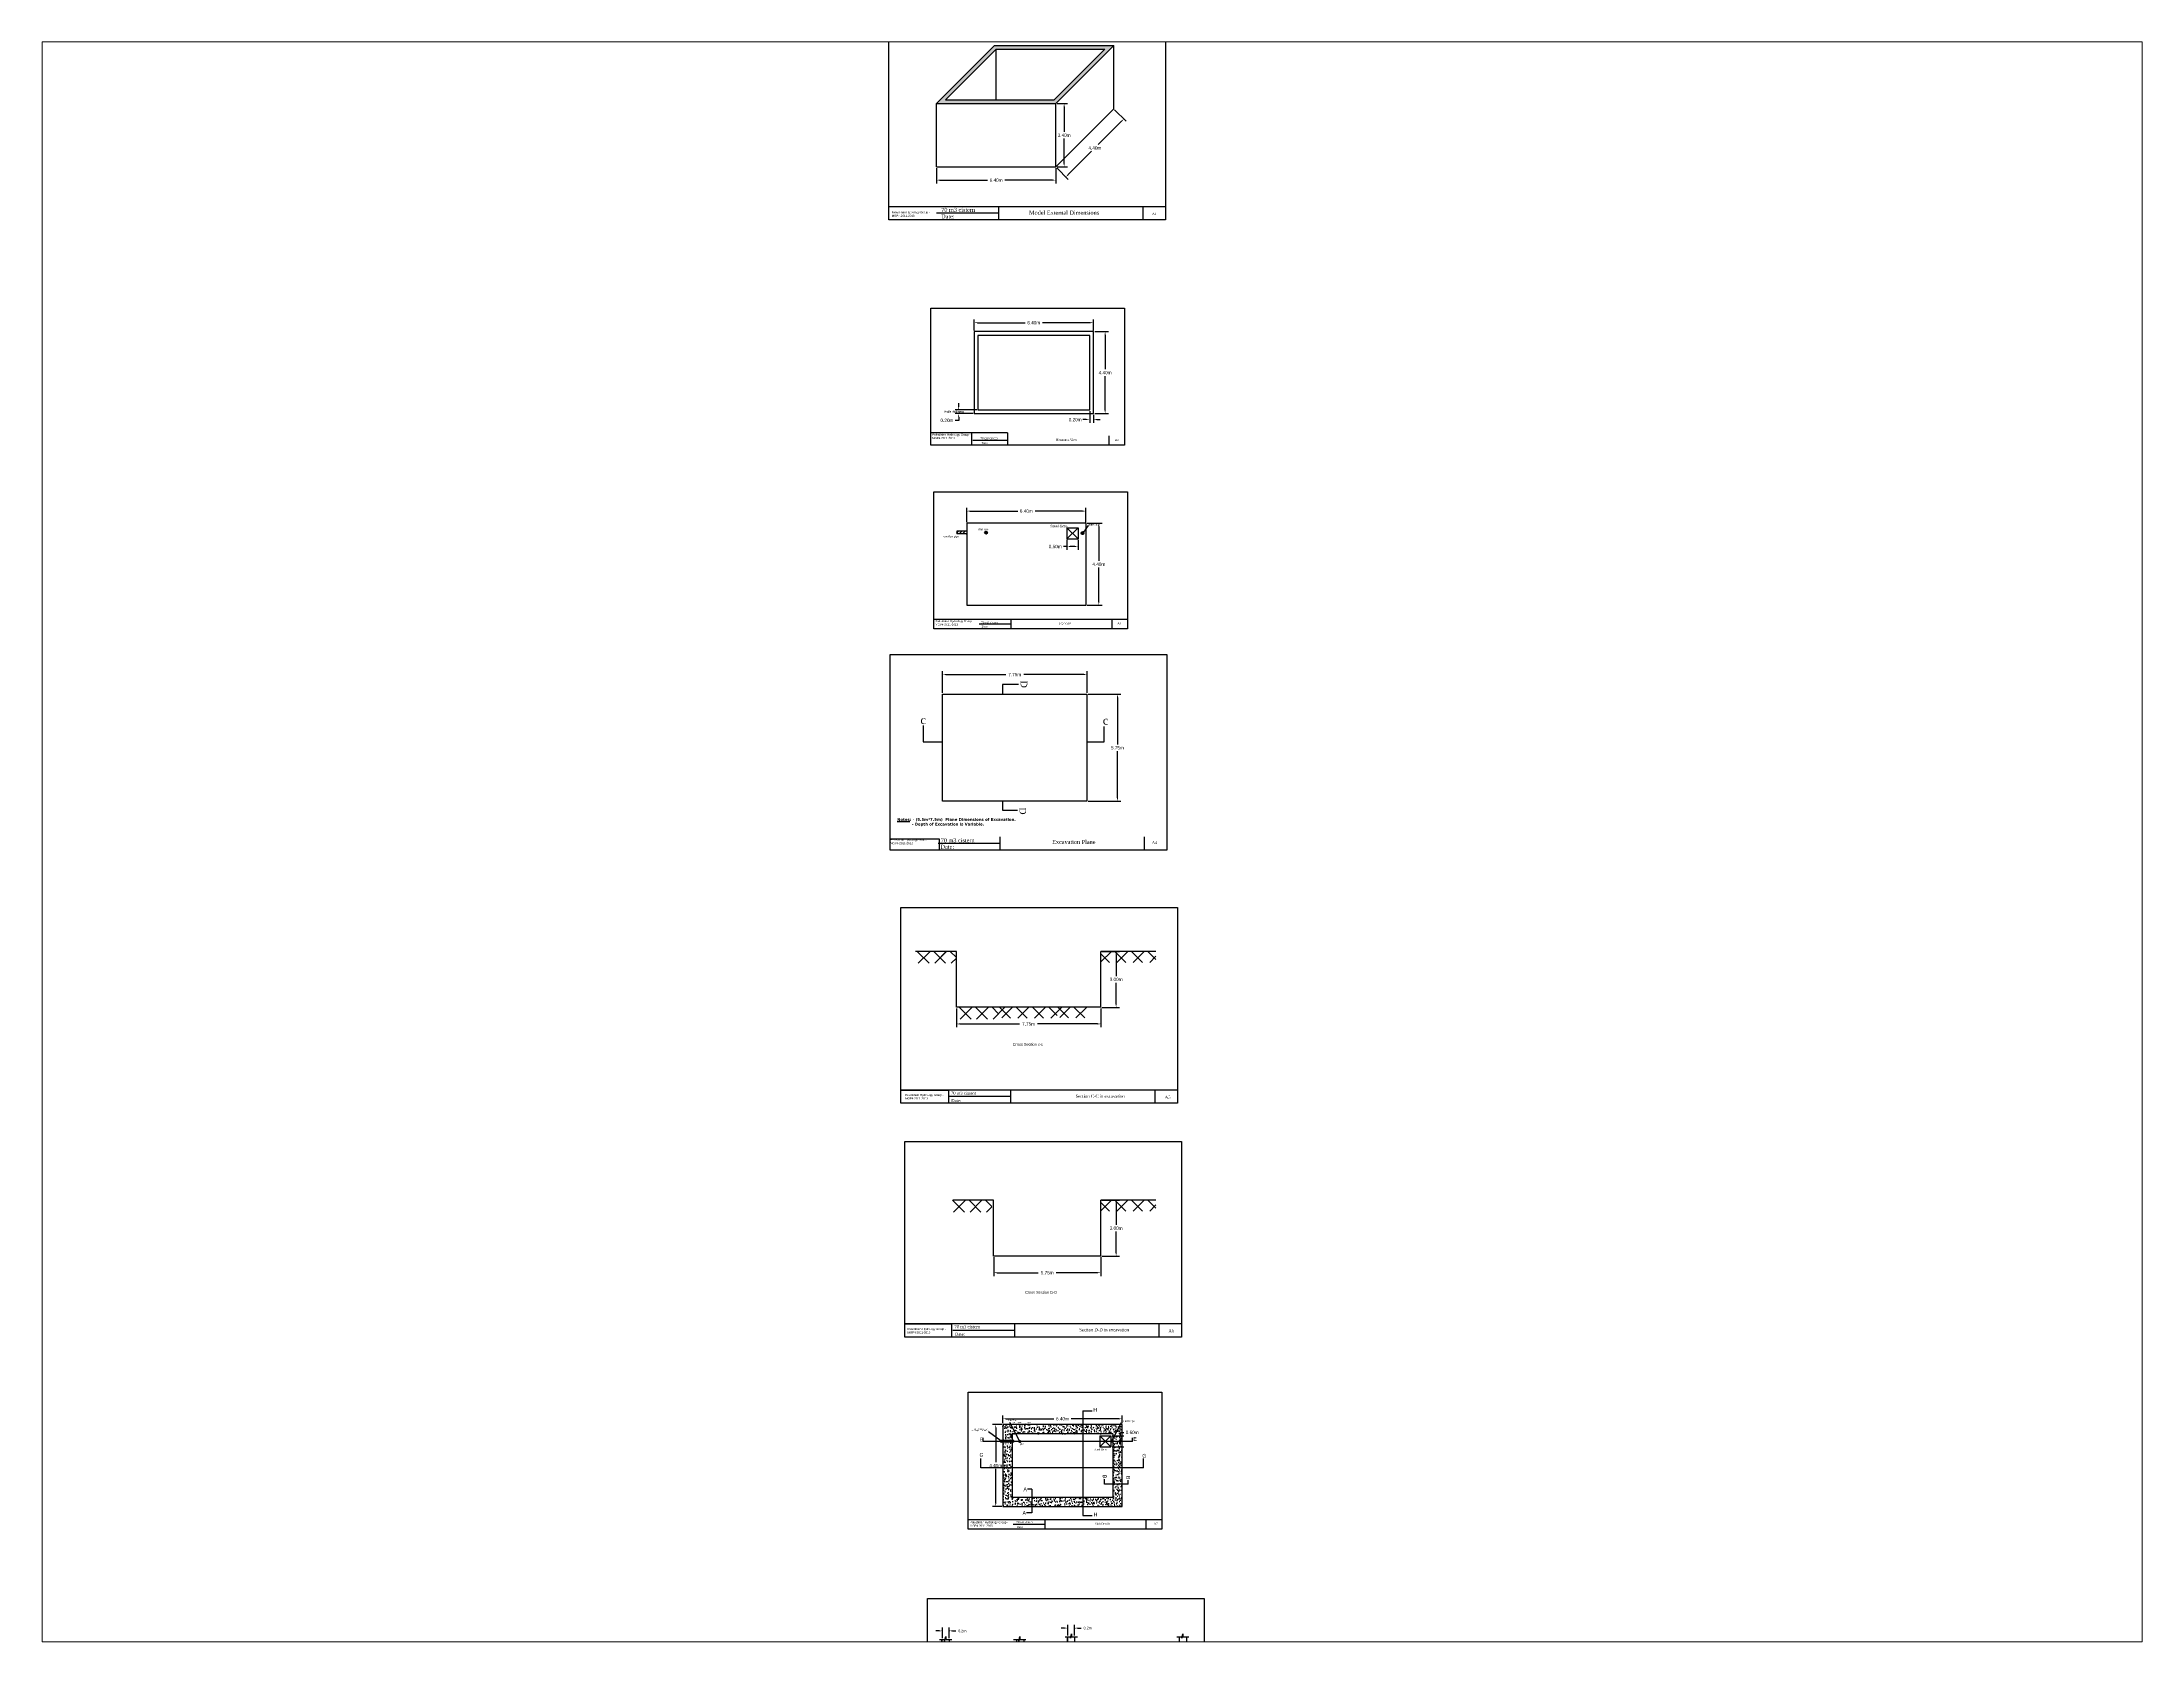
# Paper-space layout 'Layout1' of a CAD drawing. Extents: x 1.05 to 9.45, y 0.8 to 7.2.
# The model-space entities are those that its viewports show. They can reach past a viewport. Long polylines and large blocks are cut down to what shows.
import ezdxf

# ---------------------------------------------------------------- set-up
doc = ezdxf.new("R2010")
doc.units = 0
doc.header["$LTSCALE"] = 0.03
doc.header["$MEASUREMENT"] = 0
doc.linetypes.add('DASHED', pattern=[0.75, 0.5, -0.25])
doc.layers.get('DEFPOINTS').update_dxf_attribs({"linetype": 'CONTINUOUS'})
for name, color, linetype in [('DIMINSTION', 1, 'CONTINUOUS'), ('INSIDE', 2, 'CONTINUOUS'), ('OUTSIDE', 3, 'CONTINUOUS'), ('STEEL', 4, 'CONTINUOUS')]:
    doc.layers.add(name, color=color, linetype=linetype)
doc.styles.add('arabic', font='times.ttf')
doc.dimstyles.get("Standard").update_dxf_attribs({"dimtxt": 0.18, "dimasz": 0.18, "dimexe": 0.18, "dimexo": 0.0625, "dimgap": 0.09, "dimtad": 0, "dimtih": 1, "dimtoh": 1, "dimzin": 0, "dimdsep": 46, "dimtxsty": 'Standard', "dimcen": 0.09, "dimadec": 0, "dimazin": 0, "dimtfac": 1, "dimtdec": 4, "dimtofl": 0, "dimtmove": 0, "dimatfit": 3, "dimfxl": 1, "dimtolj": 1, "dimtzin": 0, "dimarcsym": 0})

# ---------------------------------------------------------------- blocks, each defined once
blk = doc.blocks.new('*D0')
at = {"layer": 'DEFPOINTS', "color": 0}
for p in [(13.7, 29.31), (20.1, 29.31), (13.7, 28.6)]:
    blk.add_point(p, dxfattribs=at)
at = {"layer": 'DIMINSTION', "color": 0, "lineweight": -2}
for p, q in [((13.7, 29.24), (13.7, 28.42)), ((13.88, 28.6), (16.44, 28.6)), ((19.92, 28.6), (17.37, 28.6)), ((20.1, 29.24), (20.1, 28.42))]:
    blk.add_line(p, q, dxfattribs=at)
at = {"layer": 'DIMINSTION', "color": 0}
for points in [[(13.88, 28.63), (13.88, 28.57), (13.7, 28.6)], [(19.92, 28.63), (19.92, 28.57), (20.1, 28.6)]]:
    blk.add_solid(points, dxfattribs=at)
at = {"layer": 'DIMINSTION', "color": 0, "insert": (16.9, 28.6), "char_height": 0.18, "attachment_point": 5}
blk.add_mtext('\\A1;6.40m', dxfattribs=at)
blk = doc.blocks.new('*D1')
at = {"layer": 'DEFPOINTS', "color": 0}
for p in [(23.21, 32.42), (20.1, 29.31), (20.64, 28.77)]:
    blk.add_point(p, dxfattribs=at)
at = {"layer": 'DIMINSTION', "color": 0, "lineweight": -2}
for p, q in [((23.62, 31.76), (22.38, 30.51)), ((23.26, 32.38), (23.88, 31.76)), ((20.77, 28.9), (22.02, 30.15)), ((20.15, 29.26), (20.77, 28.64))]:
    blk.add_line(p, q, dxfattribs=at)
at = {"layer": 'DIMINSTION', "color": 0}
for points in [[(23.6, 31.78), (23.65, 31.73), (23.75, 31.88)], [(20.75, 28.92), (20.79, 28.87), (20.64, 28.77)]]:
    blk.add_solid(points, dxfattribs=at)
at = {"layer": 'DIMINSTION', "color": 0, "insert": (22.2, 30.33), "char_height": 0.18, "attachment_point": 5}
blk.add_mtext('\\A1;4.40m', dxfattribs=at)
blk = doc.blocks.new('*D2')
at = {"layer": 'DEFPOINTS', "color": 0}
for p in [(15.32, 10.19), (21.72, 10.84), (21.72, 10.19)]:
    blk.add_point(p, dxfattribs=at)
at = {"layer": 'DIMINSTION', "color": 0, "lineweight": -2}
for p, q in [((15.32, 10.25), (15.32, 11.02)), ((15.5, 10.84), (18.06, 10.84)), ((21.54, 10.84), (18.99, 10.84)), ((21.72, 10.25), (21.72, 11.02))]:
    blk.add_line(p, q, dxfattribs=at)
at = {"layer": 'DIMINSTION', "color": 0}
for points in [[(15.5, 10.87), (15.5, 10.81), (15.32, 10.84)], [(21.54, 10.87), (21.54, 10.81), (21.72, 10.84)]]:
    blk.add_solid(points, dxfattribs=at)
at = {"layer": 'DIMINSTION', "color": 0, "insert": (18.52, 10.84), "char_height": 0.18, "attachment_point": 5}
blk.add_mtext('\\A1;6.40m', dxfattribs=at)
blk = doc.blocks.new('*D3')
at = {"layer": 'DEFPOINTS', "color": 0}
for p in [(21.72, 10.19), (21.72, 5.79), (22.41, 5.79)]:
    blk.add_point(p, dxfattribs=at)
at = {"layer": 'DIMINSTION', "color": 0, "lineweight": -2}
for p, q in [((21.79, 10.19), (22.59, 10.19)), ((22.41, 10.01), (22.41, 8.17)), ((22.41, 5.97), (22.41, 7.81)), ((21.79, 5.79), (22.59, 5.79))]:
    blk.add_line(p, q, dxfattribs=at)
at = {"layer": 'DIMINSTION', "color": 0}
for points in [[(22.38, 10.01), (22.44, 10.01), (22.41, 10.19)], [(22.38, 5.97), (22.44, 5.97), (22.41, 5.79)]]:
    blk.add_solid(points, dxfattribs=at)
at = {"layer": 'DIMINSTION', "color": 0, "insert": (22.41, 7.99), "char_height": 0.18, "attachment_point": 5}
blk.add_mtext('\\A1;4.40m', dxfattribs=at)
blk = doc.blocks.new('*D6')
at = {"layer": 'DEFPOINTS', "color": 0, "linetype": 'Continuous'}
for p in [(17.26, -38.18), (23.66, -37.87), (23.66, -38.18)]:
    blk.add_point(p, dxfattribs=at)
at = {"layer": 'DIMINSTION', "color": 0, "linetype": 'Continuous', "lineweight": -2}
for p, q in [((17.26, -38.11), (17.26, -37.69)), ((17.44, -37.87), (20, -37.87)), ((23.48, -37.87), (20.93, -37.87)), ((23.66, -38.11), (23.66, -37.69))]:
    blk.add_line(p, q, dxfattribs=at)
at = {"layer": 'DIMINSTION', "color": 0, "linetype": 'Continuous'}
for points in [[(17.44, -37.84), (17.44, -37.9), (17.26, -37.87)], [(23.48, -37.84), (23.48, -37.9), (23.66, -37.87)]]:
    blk.add_solid(points, dxfattribs=at)
at = {"layer": 'DIMINSTION', "color": 0, "linetype": 'Continuous', "insert": (20.46, -37.87), "char_height": 0.18, "attachment_point": 5}
blk.add_mtext('\\A1;6.40m', dxfattribs=at)
blk = doc.blocks.new('*D7')
at = {"layer": 'DEFPOINTS', "color": 0, "linetype": 'Continuous'}
for p in [(17.26, -38.18), (16.88, -42.58), (17.26, -42.58)]:
    blk.add_point(p, dxfattribs=at)
at = {"layer": 'DIMINSTION', "color": 0, "linetype": 'Continuous', "lineweight": -2}
for p, q in [((17.2, -38.18), (16.7, -38.18)), ((16.88, -38.36), (16.88, -40.2)), ((16.88, -42.4), (16.88, -40.56)), ((17.2, -42.58), (16.7, -42.58))]:
    blk.add_line(p, q, dxfattribs=at)
at = {"layer": 'DIMINSTION', "color": 0, "linetype": 'Continuous'}
for points in [[(16.85, -38.36), (16.91, -38.36), (16.88, -38.18)], [(16.85, -42.4), (16.91, -42.4), (16.88, -42.58)]]:
    blk.add_solid(points, dxfattribs=at)
at = {"layer": 'DIMINSTION', "color": 0, "linetype": 'Continuous', "insert": (16.88, -40.38), "char_height": 0.18, "attachment_point": 5}
blk.add_mtext('\\A1;4.40m', dxfattribs=at)
blk = doc.blocks.new('*D10')
at = {"layer": 'DEFPOINTS', "color": 0, "linetype": 'Continuous'}
for p in [(20.1, 32.71), (20.1, 29.31), (20.55, 29.31)]:
    blk.add_point(p, dxfattribs=at)
at = {"layer": 'DIMINSTION', "color": 0, "linetype": 'Continuous', "lineweight": -2}
for p, q in [((20.17, 32.71), (20.73, 32.71)), ((20.55, 32.53), (20.55, 31.19)), ((20.55, 29.49), (20.55, 30.83)), ((20.17, 29.31), (20.73, 29.31))]:
    blk.add_line(p, q, dxfattribs=at)
at = {"layer": 'DIMINSTION', "color": 0, "linetype": 'Continuous'}
for points in [[(20.52, 32.53), (20.58, 32.53), (20.55, 32.71)], [(20.52, 29.49), (20.58, 29.49), (20.55, 29.31)]]:
    blk.add_solid(points, dxfattribs=at)
at = {"layer": 'DIMINSTION', "color": 0, "linetype": 'Continuous', "insert": (20.55, 31.01), "char_height": 0.18, "attachment_point": 5}
blk.add_mtext('\\A1;3.40m', dxfattribs=at)
blk = doc.blocks.new('*D11')
at = {"layer": 'DEFPOINTS', "color": 0, "linetype": 'Continuous'}
for p in [(20.7, 9.35), (21.3, 9.35), (20.7, 8.94)]:
    blk.add_point(p, dxfattribs=at)
at = {"layer": 'DIMINSTION', "color": 0, "linetype": 'Continuous', "lineweight": -2}
for p, q in [((20.7, 9.29), (20.7, 8.76)), ((21.3, 9.29), (21.3, 8.76)), ((20.7, 8.94), (20.52, 8.94)), ((21.12, 8.94), (20.88, 8.94))]:
    blk.add_line(p, q, dxfattribs=at)
at = {"layer": 'DIMINSTION', "color": 0, "linetype": 'Continuous'}
for points in [[(20.88, 8.97), (20.88, 8.91), (20.7, 8.94)], [(21.12, 8.97), (21.12, 8.91), (21.3, 8.94)]]:
    blk.add_solid(points, dxfattribs=at)
at = {"layer": 'DIMINSTION', "color": 0, "linetype": 'Continuous', "insert": (20.07, 8.94), "char_height": 0.18, "attachment_point": 5}
blk.add_mtext('\\A1;0.60m', dxfattribs=at)
blk = doc.blocks.new('*D12')
at = {"layer": 'DEFPOINTS', "color": 0, "linetype": 'Continuous'}
for p in [(23.06, -38.78), (23.06, -39.38), (23.57, -38.78)]:
    blk.add_point(p, dxfattribs=at)
at = {"layer": 'DIMINSTION', "color": 0, "linetype": 'Continuous', "lineweight": -2}
for p, q in [((23.13, -38.78), (23.75, -38.78)), ((23.13, -39.38), (23.75, -39.38)), ((23.57, -38.78), (23.57, -38.6)), ((23.57, -38.6), (23.75, -38.6)), ((23.57, -39.2), (23.57, -38.96))]:
    blk.add_line(p, q, dxfattribs=at)
at = {"layer": 'DIMINSTION', "color": 0, "linetype": 'Continuous'}
for points in [[(23.54, -38.96), (23.6, -38.96), (23.57, -38.78)], [(23.54, -39.2), (23.6, -39.2), (23.57, -39.38)]]:
    blk.add_solid(points, dxfattribs=at)
at = {"layer": 'DIMINSTION', "color": 0, "linetype": 'Continuous', "insert": (24.2, -38.6), "char_height": 0.18, "attachment_point": 5}
blk.add_mtext('\\A1;0.60m', dxfattribs=at)
blk = doc.blocks.new('*D17')
at = {"layer": 'DEFPOINTS', "color": 0, "linetype": 'Continuous'}
for p in [(14.77, -15.79), (14.77, -16.68), (22.52, -15.79)]:
    blk.add_point(p, dxfattribs=at)
at = {"layer": 'OUTSIDE', "color": 0, "linetype": 'Continuous', "lineweight": -2}
for p, q in [((14.77, -15.85), (14.77, -16.86)), ((14.95, -16.68), (18.16, -16.68)), ((22.34, -16.68), (19.12, -16.68)), ((22.52, -15.85), (22.52, -16.86))]:
    blk.add_line(p, q, dxfattribs=at)
at = {"layer": 'OUTSIDE', "color": 0, "linetype": 'Continuous'}
for points in [[(14.95, -16.65), (14.95, -16.71), (14.77, -16.68)], [(22.34, -16.65), (22.34, -16.71), (22.52, -16.68)]]:
    blk.add_solid(points, dxfattribs=at)
at = {"layer": 'OUTSIDE', "color": 0, "linetype": 'Continuous', "insert": (18.64, -16.68), "char_height": 0.18, "attachment_point": 5}
blk.add_mtext('\\A1;7.75m', dxfattribs=at)
blk = doc.blocks.new('*D18')
at = {"layer": 'DEFPOINTS', "color": 0, "linetype": 'Continuous'}
for p in [(22.52, -12.79), (22.52, -15.79), (23.34, -15.79)]:
    blk.add_point(p, dxfattribs=at)
at = {"layer": 'OUTSIDE', "color": 0, "linetype": 'Continuous', "lineweight": -2}
for p, q in [((22.58, -12.79), (23.52, -12.79)), ((23.34, -12.97), (23.34, -14.11)), ((23.34, -15.61), (23.34, -14.47)), ((22.58, -15.79), (23.52, -15.79))]:
    blk.add_line(p, q, dxfattribs=at)
at = {"layer": 'OUTSIDE', "color": 0, "linetype": 'Continuous'}
for points in [[(23.31, -12.97), (23.37, -12.97), (23.34, -12.79)], [(23.31, -15.61), (23.37, -15.61), (23.34, -15.79)]]:
    blk.add_solid(points, dxfattribs=at)
at = {"layer": 'OUTSIDE', "color": 0, "linetype": 'Continuous', "insert": (23.34, -14.29), "char_height": 0.18, "attachment_point": 5}
blk.add_mtext('\\A1;3.00m', dxfattribs=at)
blk = doc.blocks.new('*D19')
at = {"layer": 'DEFPOINTS', "color": 0, "linetype": 'Continuous'}
for p in [(21.78, 1.02), (21.78, -4.73), (23.41, -4.73)]:
    blk.add_point(p, dxfattribs=at)
at = {"layer": 'OUTSIDE', "color": 0, "linetype": 'Continuous', "lineweight": -2}
for p, q in [((21.84, 1.02), (23.59, 1.02)), ((23.41, 0.84), (23.41, -1.68)), ((23.41, -4.55), (23.41, -2.04)), ((21.84, -4.73), (23.59, -4.73))]:
    blk.add_line(p, q, dxfattribs=at)
at = {"layer": 'OUTSIDE', "color": 0, "linetype": 'Continuous'}
for points in [[(23.38, 0.84), (23.44, 0.84), (23.41, 1.02)], [(23.38, -4.55), (23.44, -4.55), (23.41, -4.73)]]:
    blk.add_solid(points, dxfattribs=at)
at = {"layer": 'OUTSIDE', "color": 0, "linetype": 'Continuous', "insert": (23.41, -1.86), "char_height": 0.18, "attachment_point": 5}
blk.add_mtext('\\A1;5.75m', dxfattribs=at)
blk = doc.blocks.new('*D20')
at = {"layer": 'DEFPOINTS', "color": 0, "linetype": 'Continuous'}
for p in [(14.03, 2.07), (14.03, 1.02), (21.78, 1.02)]:
    blk.add_point(p, dxfattribs=at)
at = {"layer": 'OUTSIDE', "color": 0, "linetype": 'Continuous', "lineweight": -2}
for p, q in [((14.03, 1.08), (14.03, 2.25)), ((14.21, 2.07), (17.42, 2.07)), ((21.6, 2.07), (18.38, 2.07)), ((21.78, 1.08), (21.78, 2.25))]:
    blk.add_line(p, q, dxfattribs=at)
at = {"layer": 'OUTSIDE', "color": 0, "linetype": 'Continuous'}
for points in [[(14.21, 2.1), (14.21, 2.04), (14.03, 2.07)], [(21.6, 2.1), (21.6, 2.04), (21.78, 2.07)]]:
    blk.add_solid(points, dxfattribs=at)
at = {"layer": 'OUTSIDE', "color": 0, "linetype": 'Continuous', "insert": (17.9, 2.07), "char_height": 0.18, "attachment_point": 5}
blk.add_mtext('\\A1;7.75m', dxfattribs=at)
blk = doc.blocks.new('*D21')
at = {"layer": 'DEFPOINTS', "color": 0, "linetype": 'Continuous'}
for p in [(16.77, -29.14), (22.52, -29.14), (16.77, -30.03)]:
    blk.add_point(p, dxfattribs=at)
at = {"layer": 'OUTSIDE', "color": 0, "linetype": 'Continuous', "lineweight": -2}
for p, q in [((16.77, -29.2), (16.77, -30.21)), ((22.52, -29.2), (22.52, -30.21)), ((16.95, -30.03), (19.16, -30.03)), ((22.34, -30.03), (20.12, -30.03))]:
    blk.add_line(p, q, dxfattribs=at)
at = {"layer": 'OUTSIDE', "color": 0, "linetype": 'Continuous'}
for points in [[(16.95, -30), (16.95, -30.06), (16.77, -30.03)], [(22.34, -30), (22.34, -30.06), (22.52, -30.03)]]:
    blk.add_solid(points, dxfattribs=at)
at = {"layer": 'OUTSIDE', "color": 0, "linetype": 'Continuous', "insert": (19.64, -30.03), "char_height": 0.18, "attachment_point": 5}
blk.add_mtext('\\A1;5.75m', dxfattribs=at)
blk = doc.blocks.new('*D22')
at = {"layer": 'DEFPOINTS', "color": 0, "linetype": 'Continuous'}
for p in [(22.52, -26.14), (22.52, -29.14), (23.34, -29.14)]:
    blk.add_point(p, dxfattribs=at)
at = {"layer": 'OUTSIDE', "color": 0, "linetype": 'Continuous', "lineweight": -2}
for p, q in [((22.58, -26.14), (23.52, -26.14)), ((23.34, -26.32), (23.34, -27.46)), ((23.34, -28.96), (23.34, -27.82)), ((22.58, -29.14), (23.52, -29.14))]:
    blk.add_line(p, q, dxfattribs=at)
at = {"layer": 'OUTSIDE', "color": 0, "linetype": 'Continuous'}
for points in [[(23.31, -26.32), (23.37, -26.32), (23.34, -26.14)], [(23.31, -28.96), (23.37, -28.96), (23.34, -29.14)]]:
    blk.add_solid(points, dxfattribs=at)
at = {"layer": 'OUTSIDE', "color": 0, "linetype": 'Continuous', "insert": (23.34, -27.64), "char_height": 0.18, "attachment_point": 5}
blk.add_mtext('\\A1;3.00m', dxfattribs=at)
blk = doc.blocks.new('*D23')
at = {"layer": 'DEFPOINTS', "color": 0, "linetype": 'Continuous'}
for p in [(15.72, 20.47), (22.12, 20.95), (22.12, 20.47)]:
    blk.add_point(p, dxfattribs=at)
at = {"layer": 'DIMINSTION', "color": 0, "linetype": 'Continuous', "lineweight": -2}
for p, q in [((15.72, 20.53), (15.72, 21.13)), ((15.9, 20.95), (18.46, 20.95)), ((21.94, 20.95), (19.39, 20.95)), ((22.12, 20.53), (22.12, 21.13))]:
    blk.add_line(p, q, dxfattribs=at)
at = {"layer": 'DIMINSTION', "color": 0, "linetype": 'Continuous'}
for points in [[(15.9, 20.98), (15.9, 20.92), (15.72, 20.95)], [(21.94, 20.98), (21.94, 20.92), (22.12, 20.95)]]:
    blk.add_solid(points, dxfattribs=at)
at = {"layer": 'DIMINSTION', "color": 0, "linetype": 'Continuous', "insert": (18.92, 20.95), "char_height": 0.18, "attachment_point": 5}
blk.add_mtext('\\A1;6.40m', dxfattribs=at)
blk = doc.blocks.new('*D24')
at = {"layer": 'DEFPOINTS', "color": 0, "linetype": 'Continuous'}
for p in [(22.12, 20.47), (22.12, 16.07), (22.75, 16.07)]:
    blk.add_point(p, dxfattribs=at)
at = {"layer": 'DIMINSTION', "color": 0, "linetype": 'Continuous', "lineweight": -2}
for p, q in [((22.19, 20.47), (22.93, 20.47)), ((22.75, 20.29), (22.75, 18.45)), ((22.75, 16.25), (22.75, 18.09)), ((22.19, 16.07), (22.93, 16.07))]:
    blk.add_line(p, q, dxfattribs=at)
at = {"layer": 'DIMINSTION', "color": 0, "linetype": 'Continuous'}
for points in [[(22.72, 20.29), (22.78, 20.29), (22.75, 20.47)], [(22.72, 16.25), (22.78, 16.25), (22.75, 16.07)]]:
    blk.add_solid(points, dxfattribs=at)
at = {"layer": 'DIMINSTION', "color": 0, "linetype": 'Continuous', "insert": (22.75, 18.27), "char_height": 0.18, "attachment_point": 5}
blk.add_mtext('\\A1;4.40m', dxfattribs=at)
blk = doc.blocks.new('*D25')
at = {"layer": 'DEFPOINTS', "color": 0, "linetype": 'Continuous'}
for p in [(14.89, 16.07), (15.72, 16.07), (15.92, 16.27)]:
    blk.add_point(p, dxfattribs=at)
at = {"layer": 'DIMINSTION', "color": 0, "linetype": 'Continuous', "lineweight": -2}
for p, q in [((15.86, 16.27), (14.71, 16.27)), ((15.66, 16.07), (14.71, 16.07)), ((14.89, 16.45), (14.89, 16.63)), ((14.89, 15.89), (14.89, 15.71)), ((14.89, 15.71), (14.71, 15.71))]:
    blk.add_line(p, q, dxfattribs=at)
at = {"layer": 'DIMINSTION', "color": 0, "linetype": 'Continuous'}
for points in [[(14.86, 16.45), (14.92, 16.45), (14.89, 16.27)], [(14.86, 15.89), (14.92, 15.89), (14.89, 16.07)]]:
    blk.add_solid(points, dxfattribs=at)
at = {"layer": 'DIMINSTION', "color": 0, "linetype": 'Continuous', "insert": (14.26, 15.71), "char_height": 0.18, "attachment_point": 5}
blk.add_mtext('\\A1;0.20m', dxfattribs=at)
blk = doc.blocks.new('*D32')
at = {"layer": 'DEFPOINTS', "color": 0, "linetype": 'Continuous'}
for p in [(21.92, 16.27), (22.12, 16.07), (21.92, 15.75)]:
    blk.add_point(p, dxfattribs=at)
at = {"layer": 'DIMINSTION', "color": 0, "linetype": 'Continuous', "lineweight": -2}
for p, q in [((21.92, 16.21), (21.92, 15.57)), ((22.12, 16.01), (22.12, 15.57)), ((21.74, 15.75), (21.56, 15.75)), ((22.3, 15.75), (22.48, 15.75))]:
    blk.add_line(p, q, dxfattribs=at)
at = {"layer": 'DIMINSTION', "color": 0, "linetype": 'Continuous'}
for points in [[(21.74, 15.78), (21.74, 15.72), (21.92, 15.75)], [(22.3, 15.78), (22.3, 15.72), (22.12, 15.75)]]:
    blk.add_solid(points, dxfattribs=at)
at = {"layer": 'DIMINSTION', "color": 0, "linetype": 'Continuous', "insert": (21.14, 15.75), "char_height": 0.18, "attachment_point": 5}
blk.add_mtext('\\A1;0.20m', dxfattribs=at)

msp = doc.modelspace()

# ---------------------------------------------------------------- hatches: boundary and pattern name
at = {"layer": 'DIMINSTION', "linetype": 'Continuous'}
h = msp.add_hatch(dxfattribs=at)
h.set_pattern_fill('AR-CONC', color=256, scale=0.05, style=0)
h.set_pattern_definition([(50, (0, 0), (0.35863, -0.031376), [0.0375, -0.4125]), (355, (0, 0), (-0.0693757, 0.376096), [0.03, -0.33]), (100.4514, (0.0299, -0.0026), (0.2892547, 0.3447198), [0.03187, -0.350571]), (46.1842, (0, 0.1), (0.5336205, -0.0827595), [0.05625, -0.61875]), (96.6356, (0.04447, 0.0931), (0.4673314, 0.487059), [0.047805, -0.5258565]), (351.1842, (0, 0.1), (0.467331, 0.487059), [0.045, -0.495]), (21, (0.05, 0.075), (0.2984535, -0.2013094), [0.0375, -0.4125]), (326, (0.05, 0.075), (0.1216577, 0.362575), [0.03, -0.33]), (71.4514, (0.07487, 0.05822), (0.4201113, 0.1612652), [0.03187, -0.350571]), (37.5, (0, 0), (0.00607993, 0.16644693), [0, -0.326, 0, -0.335, 0, -0.33125]), (7.5, (0, 0), (0.1315348, 0.19720586), [0, -0.191, 0, -0.3185, 0, -0.12625]), (327.5, (-0.1115, 0), (0.2669112, -0.01127744), [0, -0.125, 0, -0.39, 0, -0.5175]), (317.5, (-0.1615, 0), (0.2915931, 0.0500525), [0, -0.1625, 0, -0.259, 0, -0.3675])])
h.paths.add_polyline_path([(23.213, 35.821), (16.813, 35.821), (13.705, 32.706), (20.105, 32.706)])
h.paths.add_polyline_path([(14.187, 32.906), (16.896, 35.621), (22.731, 35.621), (20.022, 32.906)], flags=16)
h = msp.add_hatch(dxfattribs=at)
h.set_pattern_fill('ANSI31', color=256, style=0)
h.set_pattern_definition([(45, (-2.68068, 5.4477), (-0.08838835, 0.08838835), [])])
h.paths.add_polyline_path([(15.324, 9.615), (15.324, 9.759), (14.795, 9.759), (14.795, 9.615)])
h = msp.add_hatch(dxfattribs=at)
h.set_pattern_fill('ANSI31', color=256, scale=0.105, style=0)
h.set_pattern_definition([(45, (43.91589, -3.067798), (-0.0092807765, 0.0092807765), [])])
h.paths.add_polyline_path([(16.43, 9.683, 1), (16.284, 9.683, 1)])
h = msp.add_hatch(dxfattribs=at)
h.set_pattern_fill('ANSI31', color=256, scale=0.105, style=0)
h.set_pattern_definition([(45, (43.387155, -2.881241), (-0.0092807765, 0.0092807765), [])])
h.paths.add_polyline_path([(21.605, 9.661, 1), (21.456, 9.661, 1)])
h = msp.add_hatch(dxfattribs=at)
h.set_pattern_fill('AR-CONC', color=256, scale=0.05, style=0)
h.set_pattern_definition([(50, (36.47908, -47.3698), (0.35863, -0.031376), [0.0375, -0.4125]), (355, (36.4791, -47.3698), (-0.0693757, 0.376096), [0.03, -0.33]), (100.4514, (36.50897, -47.3724), (0.2892547, 0.34472), [0.03187, -0.350571]), (46.1842, (36.4791, -47.2698), (0.5336205, -0.0827595), [0.05625, -0.61875]), (96.6356, (36.52355, -47.2767), (0.467331, 0.487059), [0.047805, -0.525857]), (351.1842, (36.4791, -47.2698), (0.467331, 0.48706), [0.045, -0.495]), (21, (36.52908, -47.2948), (0.2984535, -0.2013094), [0.0375, -0.4125]), (326, (36.5291, -47.2948), (0.1216577, 0.362575), [0.03, -0.33]), (71.4514, (36.55395, -47.31157), (0.4201113, 0.161265), [0.03187, -0.350571]), (37.5, (36.47908, -47.36979), (0.0060799, 0.1664469), [0, -0.326, 0, -0.335, 0, -0.33125]), (7.5, (36.47908, -47.36979), (0.1315348, 0.1972059), [0, -0.191, 0, -0.3185, 0, -0.12625]), (327.5, (36.36758, -47.36979), (0.2669112, -0.0112774), [0, -0.125, 0, -0.39, 0, -0.5175]), (317.5, (36.31758, -47.3698), (0.291593, 0.0500525), [0, -0.1625, 0, -0.259, 0, -0.3675])])
h.paths.add_polyline_path([(23.16, -38.677), (23.16, -41.378), (23.66, -41.378), (23.66, -38.177), (17.26, -38.177), (17.26, -39.018), (17.76, -39.018), (17.76, -38.677), (18.104, -38.677)])
h.paths.add_polyline_path([(23.66, -42.577), (23.66, -41.378), (23.16, -41.378), (23.16, -42.077), (18.808, -42.077), (18.808, -42.577)])
h.paths.add_polyline_path([(18.808, -42.577), (18.808, -42.077), (17.76, -42.077), (17.76, -39.114), (17.26, -39.114), (17.26, -42.577)])
h.paths.add_polyline_path([(17.733, -38.123), (19.42, -38.123), (19.42, -38.033), (17.733, -38.033)], flags=9)
h.paths.add_polyline_path([(17.528, -38.042), (18.191, -38.042), (18.191, -37.892), (17.528, -37.892)], flags=9)
h.paths.add_polyline_path([(22.359, -38.115), (23.376, -38.115), (23.376, -37.915), (22.359, -37.915)], flags=9)
h.paths.add_polyline_path([(17.347, -39.271), (17.63, -39.271), (17.63, -39.121), (17.347, -39.121)], flags=24)
h.paths.add_polyline_path([(18.317, -41.803), (18.551, -41.803), (18.551, -41.503), (18.317, -41.503)], flags=25)
h = msp.add_hatch(dxfattribs=at)
h.set_pattern_fill('ANSI31', color=256, style=0)
h.set_pattern_definition([(45, (36.47731, -47.38661), (-0.08838835, 0.08838835), [])])
h.paths.add_polyline_path([(17.849, -39.131), (17.849, -39.035), (17.131, -39.035), (17.131, -39.131)])
h = msp.add_hatch(dxfattribs=at)
h.set_pattern_fill('ANSI31', color=256, scale=0.07, style=0)
h.set_pattern_definition([(45, (36.5447636, -47.586277), (-0.0061871843, 0.0061871843), [])])
h.paths.add_polyline_path([(18.221, -39.086, 1), (18.123, -39.086, 1)])
h = msp.add_hatch(dxfattribs=at)
h.set_pattern_fill('ANSI31', color=256, scale=0.042, style=0)
h.set_pattern_definition([(45, (31.857529, -44.1023574), (-0.0037123106, 0.0037123106), [])])
h.paths.add_polyline_path([(23.085, -39.086, 1), (23.145, -39.086, 1)])
at = {"layer": 'OUTSIDE', "linetype": 'Continuous'}
h = msp.add_hatch(dxfattribs=at)
h.set_pattern_fill('ANSI37', color=256, scale=5, style=0)
h.set_pattern_definition([(45, (12.57223, -13.5763), (-0.441942, 0.441942), []), (135, (12.57223, -13.5763), (-0.441942, -0.441942), [])])
h.paths.add_polyline_path([(14.768, -12.788), (12.572, -12.788), (12.572, -13.427), (14.768, -13.427)])
h.paths.add_polyline_path([(22.518, -13.378), (25.477, -13.378), (25.477, -12.788), (22.518, -12.788)])

# ---------------------------------------------------------------- linework, layer by layer
at = {"layer": 'DEFPOINTS', "color": 0, "linetype": 'ByBlock'}
for p in [(20.749, -49.562), (21.111, -49.562)]:
    msp.add_point(p, dxfattribs=at)
at = {"layer": 'DIMINSTION', "linetype": 'Continuous'}
for p, q in [((17.515, 15.043), (13.396, 15.043)), ((17.515, 15.043), (15.574, 15.043)), ((15.574, 15.043), (15.574, 14.374)), ((14.795, 9.759), (14.795, 9.615)), ((15.324, 9.759), (14.795, 9.759)), ((15.324, 9.615), (14.795, 9.615)), ((20.702, 9.951), (21.302, 9.351)), ((21.302, 9.951), (20.702, 9.351)), ((21.832, 10.066), (21.585, 9.711)), ((21.585, 9.711), (21.589, 9.756)), ((21.628, 9.727), (21.585, 9.711)), ((21.589, 9.756), (21.628, 9.727)), ((11.213, -7.348), (11.213, -6.74)), ((11.213, -6.74), (13.835, -6.74)), ((13.835, -6.74), (13.835, -7.348)), ((13.835, -7.348), (11.213, -7.348)), ((14.768, -12.788), (12.572, -12.788)), ((14.768, -15.788), (14.768, -12.788)), ((25.477, -12.788), (22.518, -12.788)), ((22.518, -15.788), (22.518, -12.788)), ((22.518, -15.788), (14.768, -15.788)), ((11.791, -20.227), (14.337, -20.227)), ((11.791, -20.937), (11.791, -20.227)), ((14.337, -20.227), (14.337, -20.937)), ((14.337, -20.937), (11.791, -20.937)), ((16.768, -26.136), (14.572, -26.136)), ((16.768, -29.136), (16.768, -26.136)), ((16.768, -29.136), (16.768, -26.136)), ((25.477, -26.136), (22.518, -26.136)), ((22.518, -29.136), (22.518, -26.136)), ((22.518, -29.136), (16.768, -29.136)), ((12.003, -32.781), (14.508, -32.781)), ((12.003, -33.492), (12.003, -32.781)), ((14.508, -33.492), (12.003, -33.492)), ((14.508, -32.781), (14.508, -33.492)), ((21.556, -37.442), (22.056, -37.442)), ((16.209, -39.082), (16.209, -38.882)), ((17.849, -39.035), (17.131, -39.035)), ((17.131, -39.035), (17.131, -39.131)), ((17.849, -39.131), (17.131, -39.131)), ((17.849, -39.131), (17.849, -39.035)), ((23.064, -38.782), (22.464, -39.382)), ((22.464, -38.782), (23.064, -39.382)), ((24.216, -39.082), (24.216, -38.882)), ((16.079, -40.508), (16.079, -40.008)), ((24.811, -40.508), (24.811, -40.008)), ((21.556, -43.066), (22.056, -43.066)), ((13.839, -49.25), (13.659, -49.25)), ((14.019, -49.648), (14.019, -49.07)), ((14.38, -49.648), (14.38, -49.07)), ((14.56, -49.25), (14.74, -49.25)), ((20.569, -49.101), (20.389, -49.101)), ((20.749, -49.499), (20.749, -48.921)), ((21.111, -49.499), (21.111, -48.921)), ((21.291, -49.101), (21.471, -49.101)), ((14.393, -51.089), (14.393, -49.954))]:
    msp.add_line(p, q, dxfattribs=at)
at = {"layer": 'DIMINSTION', "linetype": 'DASHED', "ltscale": 20}
for p, q in [((21.556, -37.442), (21.556, -43.066)), ((24.216, -39.082), (16.209, -39.082)), ((24.811, -40.508), (16.079, -40.508))]:
    msp.add_line(p, q, dxfattribs=at)
at = {"layer": 'DIMINSTION', "linetype": 'Continuous'}
for points in [[(21.776, -4.73), (14.026, -4.73), (14.026, 1.02), (21.776, 1.02), (21.776, -4.73)], [(18.808, -41.647), (18.808, -42.918), (18.535, -42.918)], [(18.808, -41.647), (18.59, -41.647)], [(23.988, -41.378), (22.717, -41.378), (22.717, -41.105)], [(23.988, -41.378), (23.988, -41.16)], [(13.859, -49.711), (14.134, -49.711), (14.134, -49.798), (14.196, -49.549), (14.196, -49.711), (14.521, -49.711)], [(17.84, -49.711), (18.114, -49.711), (18.114, -49.798), (18.177, -49.549), (18.177, -49.711), (18.501, -49.711)], [(20.612, -49.562), (20.887, -49.562), (20.887, -49.649), (20.949, -49.4), (20.949, -49.562), (21.273, -49.562)], [(26.589, -49.562), (26.864, -49.562), (26.864, -49.649), (26.926, -49.4), (26.926, -49.562), (27.25, -49.562)]]:
    msp.add_lwpolyline(points, dxfattribs=at)
for centre, radius in [((16.357, 9.683), 0.0729), ((21.53, 9.661), 0.0745), ((18.172, -39.086), 0.0486), ((23.115, -39.086), 0.0298)]:
    msp.add_circle(centre, radius, dxfattribs=at)
for p in [(14.38, -49.25), (21.111, -49.101)]:
    msp.add_point(p, dxfattribs=at)
for points in [[(13.839, -49.22), (13.839, -49.28), (14.019, -49.25)], [(14.56, -49.22), (14.56, -49.28), (14.38, -49.25)], [(20.569, -49.071), (20.569, -49.131), (20.749, -49.101)], [(21.291, -49.071), (21.291, -49.131), (21.111, -49.101)]]:
    msp.add_solid(points, dxfattribs=at)
at = {"layer": 'INSIDE'}
for p, q in [((20.702, 9.951), (21.302, 9.951)), ((20.702, 9.951), (20.702, 9.351)), ((20.702, 9.351), (21.302, 9.351)), ((21.302, 9.951), (21.302, 9.351))]:
    msp.add_line(p, q, dxfattribs=at)
at = {"layer": 'INSIDE', "linetype": 'Continuous'}
for p, q in [((17.76, -38.677), (17.76, -39.035)), ((18.104, -38.677), (17.76, -38.677)), ((17.76, -39.131), (17.76, -42.077)), ((23.16, -38.677), (17.868, -38.677)), ((18.424, -38.677), (18.2, -38.677)), ((23.16, -38.677), (23.16, -42.077)), ((17.76, -42.077), (23.16, -42.077))]:
    msp.add_line(p, q, dxfattribs=at)
at = {"layer": 'OUTSIDE'}
for p, q in [((16.896, 32.906), (16.896, 35.621)), ((13.705, 29.306), (13.705, 32.706)), ((22.125, 20.472), (15.725, 20.472)), ((16.569, 20.472), (15.725, 20.472)), ((15.725, 20.472), (15.725, 19.631)), ((15.725, 20.472), (15.725, 16.072)), ((22.125, 16.072), (22.125, 20.472)), ((21.925, 20.272), (15.925, 20.272)), ((15.925, 20.272), (15.925, 16.272)), ((21.925, 16.272), (21.925, 20.272)), ((15.725, 16.072), (22.125, 16.072)), ((15.925, 16.272), (21.925, 16.272)), ((23.66, -38.177), (17.26, -38.177)), ((17.26, -38.177), (17.26, -39.035)), ((18.104, -38.177), (17.26, -38.177)), ((18.424, -38.177), (18.2, -38.177)), ((23.66, -42.577), (23.66, -38.177)), ((17.26, -39.131), (17.26, -42.577)), ((22.464, -38.782), (22.464, -39.382)), ((22.464, -38.782), (23.064, -38.782)), ((22.464, -39.382), (23.064, -39.382)), ((23.064, -38.782), (23.064, -39.382)), ((17.26, -42.577), (23.66, -42.577))]:
    msp.add_line(p, q, dxfattribs=at)
at = {"layer": 'OUTSIDE', "linetype": 'Continuous'}
for p, q in [((13.959, -13.057), (14.228, -12.788)), ((20.317, -16.336), (20.882, -15.771)), ((21.663, -16.36), (21.073, -15.771)), ((21.177, -16.36), (21.766, -15.771)), ((15.553, -16.425), (14.914, -15.786)), ((14.968, -16.425), (15.607, -15.786)), ((16.437, -16.425), (15.798, -15.786)), ((15.852, -16.425), (16.491, -15.786)), ((17.014, -16.119), (16.682, -15.786)), ((16.735, -16.425), (17.373, -15.788)), ((17.673, -16.376), (17.086, -15.788)), ((17.211, -16.351), (17.777, -15.786)), ((18.557, -16.376), (17.967, -15.786)), ((18.071, -16.376), (18.661, -15.786)), ((19.441, -16.376), (18.851, -15.786)), ((18.955, -16.376), (19.545, -15.786)), ((20.17, -16.221), (19.735, -15.786)), ((19.839, -16.376), (20.426, -15.788)), ((20.779, -16.36), (20.206, -15.788)), ((15.204, -26.775), (14.564, -26.136)), ((14.618, -26.775), (15.257, -26.136)), ((16.088, -26.775), (15.448, -26.136)), ((15.502, -26.775), (16.141, -26.136)), ((16.665, -26.469), (16.332, -26.136)), ((16.386, -26.775), (16.665, -26.496)), ((22.518, -26.701), (23.084, -26.136)), ((22.98, -26.726), (22.518, -26.264)), ((23.864, -26.726), (23.274, -26.136)), ((23.378, -26.726), (23.967, -26.136)), ((24.748, -26.726), (24.158, -26.136)), ((24.261, -26.726), (24.851, -26.136)), ((25.477, -26.571), (25.042, -26.136)), ((25.145, -26.726), (25.477, -26.394)), ((20.723, -51.302), (20.723, -49.562)), ((20.723, -49.562), (20.723, -51.2)), ((21.123, -51.002), (21.123, -49.562)), ((26.723, -49.562), (26.723, -51.002)), ((27.123, -49.562), (27.123, -51.302)), ((13.993, -51.451), (13.993, -49.711)), ((13.993, -49.711), (13.993, -51.451)), ((14.393, -51.151), (14.393, -49.711)), ((17.993, -49.711), (17.993, -51.151)), ((18.393, -49.711), (18.393, -51.451))]:
    msp.add_line(p, q, dxfattribs=at)
at = {"layer": 'OUTSIDE'}
for points in [[(13.705, 32.706), (16.813, 35.821)], [(14.187, 32.906), (16.896, 35.621)], [(16.813, 35.821), (23.213, 35.821)], [(16.896, 35.621), (22.731, 35.621)], [(20.022, 32.906), (22.731, 35.621)], [(20.105, 32.706), (23.213, 35.821)], [(23.213, 32.421), (23.213, 35.821)], [(13.705, 29.306), (20.105, 29.306), (20.105, 32.706)], [(13.705, 32.706), (20.105, 32.706)], [(14.187, 32.906), (20.022, 32.906)], [(20.105, 29.306), (23.213, 32.421)], [(15.324, 5.791), (21.724, 5.791), (21.724, 10.191), (15.324, 10.191), (15.324, 5.791)]]:
    msp.add_lwpolyline(points, dxfattribs=at)
at = {"layer": 'STEEL', "linetype": 'Continuous'}
for p, q in [((11.135, 26.465), (11.135, 36.965)), ((25.985, 36.965), (25.985, 26.465)), ((25.985, 27.176), (11.135, 27.176)), ((17.019, 27.176), (17.019, 26.465)), ((24.769, 27.176), (24.769, 26.465)), ((25.985, 26.465), (11.135, 26.465)), ((17.019, 26.821), (13.704, 26.821)), ((13.396, 21.724), (23.791, 21.724)), ((13.396, 14.374), (13.396, 21.724)), ((23.791, 21.724), (23.791, 14.374)), ((17.515, 15.043), (17.515, 14.374)), ((22.941, 14.872), (22.941, 14.374)), ((23.791, 14.374), (13.396, 14.374)), ((17.515, 14.623), (15.657, 14.623)), ((13.562, 11.87), (23.957, 11.87)), ((13.562, 4.52), (13.562, 11.87)), ((23.957, 11.87), (23.957, 4.52)), ((23.957, 5.017), (13.562, 5.017)), ((23.957, 4.52), (13.562, 4.52)), ((17.681, 4.769), (15.984, 4.769)), ((17.681, 5.017), (17.681, 4.52)), ((23.106, 5.017), (23.106, 4.52)), ((11.213, 3.152), (26.063, 3.152)), ((11.213, -7.348), (11.213, 3.152)), ((26.063, 3.152), (26.063, -7.348)), ((17.097, -6.638), (17.097, -7.348)), ((24.847, -6.638), (24.847, -7.348)), ((26.063, -7.348), (11.213, -7.348)), ((17.097, -6.993), (13.781, -6.993)), ((11.791, -10.437), (26.641, -10.437)), ((11.791, -20.937), (11.791, -10.437)), ((26.641, -10.437), (26.641, -20.937)), ((26.641, -20.227), (11.791, -20.227)), ((17.675, -20.227), (17.675, -20.937)), ((25.425, -20.227), (25.425, -20.937)), ((26.641, -20.937), (11.791, -20.937)), ((17.675, -20.582), (14.36, -20.582)), ((12.003, -22.992), (26.853, -22.992)), ((12.003, -33.492), (12.003, -22.992)), ((26.853, -22.992), (26.853, -33.492)), ((26.853, -32.781), (12.003, -32.781)), ((26.853, -33.492), (12.003, -33.492)), ((17.887, -33.136), (14.572, -33.136)), ((17.887, -32.781), (17.887, -33.492)), ((25.637, -32.781), (25.637, -33.492)), ((15.398, -36.444), (25.793, -36.444)), ((15.398, -43.794), (15.398, -36.444)), ((25.793, -36.444), (25.793, -43.794)), ((25.793, -43.296), (15.398, -43.296)), ((25.793, -43.794), (15.398, -43.794)), ((19.517, -43.545), (17.811, -43.545)), ((19.517, -43.296), (19.517, -43.794)), ((24.942, -43.296), (24.942, -43.794)), ((13.221, -47.504), (28.071, -47.504)), ((13.221, -58.004), (13.221, -47.504)), ((28.071, -47.504), (28.071, -58.004))]:
    msp.add_line(p, q, dxfattribs=at)
for points in [[(18.1, 1.544), (17.238, 1.544), (17.238, 1.02)], [(12.981, -0.671), (12.981, -1.533), (14.026, -1.533)], [(21.776, -1.533), (22.694, -1.533), (22.694, -0.726)], [(17.238, -4.73), (17.238, -5.204), (18.045, -5.204)]]:
    msp.add_lwpolyline(points, dxfattribs=at)

# ---------------------------------------------------------------- texts
at = {"layer": 'DIMINSTION'}
for s, height, p in [('outlet pipe', 0.1, (21.832, 10.066)), ('overflow pipe', 0.1, (14.08, 9.434)), ('inlet pipe', 0.1, (15.941, 9.815)), ('Steel Gate', 0.14, (19.814, 9.964)), ('Cross Section c-c', 0.15035, (17.789, -17.849)), ('Cross Section D-D', 0.15035, (18.447, -31.16)), ('Inlet Pipe ', 0.075, (17.553, -37.992)), ("It's place depends on roof gutter place", 0.045, (17.748, -38.093)), ('Outlet Pipe', 0.1, (23.657, -38.048)), ("It's place depends on drainage area", 0.045, (15.544, -38.527)), ('Side Over flow Pipe', 0.06, (15.713, -38.453))]:
    msp.add_text(s, height=height, dxfattribs=at).set_placement(p)
at = {"layer": 'DIMINSTION', "linetype": 'Continuous'}
for s, height, p in [('H', 0.2, (22.117, -37.495)), ('E', 0.2, (16.029, -39.08)), ('%%C3"', 0.1, (17.372, -39.246)), ('%%C3"', 0.1, (18.192, -39.281)), ('%%C3"', 0.05, (23.164, -39.053)), ('E', 0.2, (24.265, -39.052)), ('G', 0.2, (16.009, -39.908)), ('Steel Gate', 0.1, (22.168, -39.562)), ('G', 0.2, (24.746, -39.951)), ('A', 0.2, (18.367, -41.753)), ('A', 0.2, (18.318, -43.011)), ('H', 0.2, (22.134, -43.103))]:
    msp.add_text(s, height=height, dxfattribs=at).set_placement(p)
for p in [(22.625, -40.888), (23.883, -40.938)]:
    msp.add_text('B', height=0.2, rotation=270, dxfattribs=at).set_placement(p)
at = {"layer": 'DIMINSTION', "linetype": 'Continuous', "attachment_point": 1}
for s, insert, char_height, width in [('Palestinian Hydrology Group - MGP4-2011-2013', (11.298, 26.927), 0.11134, 2.62238), ('Walls thickness ', (14.114, 16.235), 0.11134, 1.59396), ('Palestinian Hydrology Group - MGP4-2011-2013', (13.471, 14.999), 0.11134, 2.11447), ('Palestinian Hydrology Group - MGP4-2011-2013', (13.636, 4.994), 0.11134, 2.62238), ('\\pt1;{\\fVerdana|b1|i0|c0|p34;\\H0.75x;\\L\\C5;Notes\\l: - (5.5m*7.5m)  Plane Dimensions of Excavation.\\P           - Depth of Excavation is Variable.\\P\\H1.333x;\\P           }', (11.592, -5.633), 0.2, 8.79247), ('Palestinian Hydrology Group - MGP4-2011-2013', (11.213, -6.74), 0.11134, 2.62238), ('Palestinian Hydrology Group - MGP4-2011-2013', (12.021, -20.437), 0.11134, 2.62238), ('Palestinian Hydrology Group - MGP4-2011-2013', (12.147, -32.996), 0.11134, 2.62238), ('Palestinian Hydrology Group - MGP4-2011-2013', (15.495, -43.368), 0.11134, 2.62238)]:
    msp.add_mtext(s, dxfattribs=dict(at, insert=insert, char_height=char_height, width=width))
at = {"layer": 'DIMINSTION', "linetype": 'Continuous'}
for s, insert, char_height, attachment_point in [('\\A1;', (21.373, 17.168), 0.18, 4), ('\\A1;', (20.88, 16.647), 0.18, 6), ('\\A1;', (-15.174, -4.503), 0.18, 4), ('\\A1;', (-15.101, -4.47), 0.18, 6), ('\\A1;', (-13.364, -9.886), 0.18, 6), ('0.2m', (15.085, -49.25), 0.144, 5), ('0.2m', (21.816, -49.101), 0.144, 5), ('%%C10@20cm', (16.161, -50.452), 0.108, 4), ('%%C10@20cm', (22.497, -50.443), 0.108, 4), ('%%C12@20cm', (24.279, -50.428), 0.108, 4)]:
    msp.add_mtext(s, dxfattribs=dict(at, insert=insert, char_height=char_height, attachment_point=attachment_point))
at = {"layer": 'INSIDE', "linetype": 'DASHED', "char_height": 0.18, "attachment_point": 6}
for insert in [(1.653, -2.006), (1.653, -2.548)]:
    msp.add_mtext('\\A1;', dxfattribs=dict(at, insert=insert))
at = {"layer": 'OUTSIDE', "linetype": 'Continuous', "style": 'arabic'}
for s, height, p in [('70 m3 cistern', 0.21849, (13.954, 26.895)), ('Date:', 0.2185, (13.95, 26.546)), ('Model External Dimensions ', 0.21849, (18.666, 26.746)), ('A1', 0.1092, (25.283, 26.753)), ('70 m3 cistern', 0.10924, (16.067, 14.7)), ('Horizontal View', 0.10924, (20.119, 14.611)), ('A2', 0.1092, (23.278, 14.607)), ('Date:', 0.1092, (16.117, 14.435)), ('70 m3 cistern', 0.10924, (16.102, 4.814)), ('Date:', 0.1092, (16.126, 4.593)), ('Top View', 0.1092, (20.249, 4.769)), ('A3', 0.1092, (23.408, 4.765)), ('c', 0.437, (12.839, -0.588)), ('c', 0.437, (22.627, -0.616)), ('70 m3 cistern', 0.21849, (13.927, -6.936)), ('Date:', 0.2185, (13.923, -7.285)), ('Excavation Plane', 0.21849, (19.906, -7.024)), ('A4', 0.1529, (25.26, -7.029)), ('70 m3 cistern', 0.16387, (14.473, -20.474)), ('Date:', 0.1639, (14.492, -20.872)), ('Section C-C in excavation', 0.16387, (21.168, -20.639)), ('A5', 0.1639, (25.953, -20.691)), ('70 m3 cistern', 0.16387, (14.667, -33.009)), ('Date:', 0.1639, (14.686, -33.407)), ('Section D-D in excavation', 0.16387, (21.362, -33.174)), ('A6', 0.1639, (26.147, -33.227)), ('70 m3 cistern', 0.10924, (17.982, -43.463)), ('Date:', 0.1092, (17.998, -43.728)), ('Slab Details', 0.10924, (22.203, -43.553)), ('A7', 0.1092, (25.362, -43.557))]:
    msp.add_text(s, height=height, dxfattribs=at).set_placement(p)
for p in [(18.219, 1.74), (18.156, -5.059)]:
    msp.add_text('D', height=0.354, rotation=270, dxfattribs=at).set_placement(p)

# ---------------------------------------------------------------- dimensions: what is measured, and where the dimension line sits
at = {"layer": 'DIMINSTION', "linetype": 'Continuous'}
for base, p1, p2, picture, middle in [((20.547, 29.306), (20.105, 32.706), (20.105, 29.306), '*D10', (20.547, 31.006)), ((22.747, 16.072), (22.125, 20.472), (22.125, 16.072), '*D24', (22.747, 18.272)), ((14.893, 16.072), (15.925, 16.272), (15.725, 16.072), '*D25', (14.263, 15.712)), ((16.876, -42.577), (17.26, -38.177), (17.26, -42.577), '*D7', (16.876, -40.377)), ((23.569, -38.782), (23.064, -39.382), (23.064, -38.782), '*D12', (24.199, -38.602))]:
    dim = msp.add_linear_dim(base=base, p1=p1, p2=p2, angle=90, dimstyle='Standard', override={"dimpost": 'm'}, dxfattribs=at)
    dim.commit()
    dim.dimension.update_dxf_attribs({"geometry": picture, "text_midpoint": middle})
at = {"layer": 'DIMINSTION'}
dim = msp.add_aligned_dim(p1=(23.213, 32.421), p2=(20.105, 29.306), distance=0.762, dimstyle='Standard', override={"dimpost": 'm'}, dxfattribs=at)
dim.commit()
dim.dimension.update_dxf_attribs({"geometry": '*D1', "text_midpoint": (22.198, 30.325)})
for base, p1, p2, picture, middle in [((13.705, 28.597), (20.105, 29.306), (13.705, 29.306), '*D0', (16.905, 28.597)), ((21.724, 10.838), (15.324, 10.191), (21.724, 10.191), '*D2', (18.524, 10.838))]:
    dim = msp.add_linear_dim(base=base, p1=p1, p2=p2, dimstyle='Standard', override={"dimpost": 'm'}, dxfattribs=at)
    dim.commit()
    dim.dimension.update_dxf_attribs({"geometry": picture, "text_midpoint": middle})
at = {"layer": 'DIMINSTION', "linetype": 'Continuous'}
for base, p1, p2, picture, middle in [((22.125, 20.946), (15.725, 20.472), (22.125, 20.472), '*D23', (18.925, 20.946)), ((21.925, 15.755), (22.125, 16.072), (21.925, 16.272), '*D32', (21.145, 15.755)), ((20.702, 8.937), (21.302, 9.351), (20.702, 9.351), '*D11', (20.072, 8.937)), ((23.66, -37.866), (17.26, -38.177), (23.66, -38.177), '*D6', (20.46, -37.866))]:
    dim = msp.add_linear_dim(base=base, p1=p1, p2=p2, dimstyle='Standard', override={"dimpost": 'm'}, dxfattribs=at)
    dim.commit()
    dim.dimension.update_dxf_attribs({"geometry": picture, "text_midpoint": middle})
at = {"layer": 'DIMINSTION'}
dim = msp.add_linear_dim(base=(22.41, 5.791), p1=(21.724, 10.191), p2=(21.724, 5.791), angle=90, dimstyle='Standard', override={"dimpost": 'm'}, dxfattribs=at)
dim.commit()
dim.dimension.update_dxf_attribs({"geometry": '*D3', "text_midpoint": (22.41, 7.991)})
at = {"layer": 'OUTSIDE', "linetype": 'Continuous'}
for base, p1, p2, picture, middle in [((14.026, 2.073), (21.776, 1.02), (14.026, 1.02), '*D20', (17.901, 2.073)), ((14.768, -16.682), (22.518, -15.788), (14.768, -15.788), '*D17', (18.643, -16.682)), ((16.768, -30.03), (22.518, -29.136), (16.768, -29.136), '*D21', (19.643, -30.03))]:
    dim = msp.add_linear_dim(base=base, p1=p1, p2=p2, dimstyle='Standard', override={"dimpost": 'm'}, dxfattribs=at)
    dim.commit()
    dim.dimension.update_dxf_attribs({"geometry": picture, "text_midpoint": middle})
for base, p1, p2, picture, middle in [((23.412, -4.73), (21.776, 1.02), (21.776, -4.73), '*D19', (23.412, -1.855)), ((23.339, -15.788), (22.518, -12.788), (22.518, -15.788), '*D18', (23.339, -14.288)), ((23.339, -29.136), (22.518, -26.136), (22.518, -29.136), '*D22', (23.339, -27.636))]:
    dim = msp.add_linear_dim(base=base, p1=p1, p2=p2, angle=90, dimstyle='Standard', override={"dimpost": 'm'}, dxfattribs=at)
    dim.commit()
    dim.dimension.update_dxf_attribs({"geometry": picture, "text_midpoint": middle})

# ---------------------------------------------------------------- leaders
at = {"layer": 'INSIDE', "linetype": 'DASHED'}
for points in [[(18.155, -39.06), (17.642, -38.064)], [(23.117, -39.058), (23.629, -38.074)], [(17.154, -39.046), (16.496, -38.572)]]:
    msp.add_leader(points, dimstyle='Standard', dxfattribs=at)

psp = doc.layouts.get("Layout1")

# ---------------------------------------------------------------- viewports
at = {"layer": 'DIMINSTION', "linetype": 'Continuous', "view_target_point": (22.045, -6.9165)}
psp.add_viewport(center=(5.25, 4), size=(8.4, 6.4), view_center_point=(0, 0), view_height=85.860184, dxfattribs=at)

doc.saveas('drawing.dxf')
